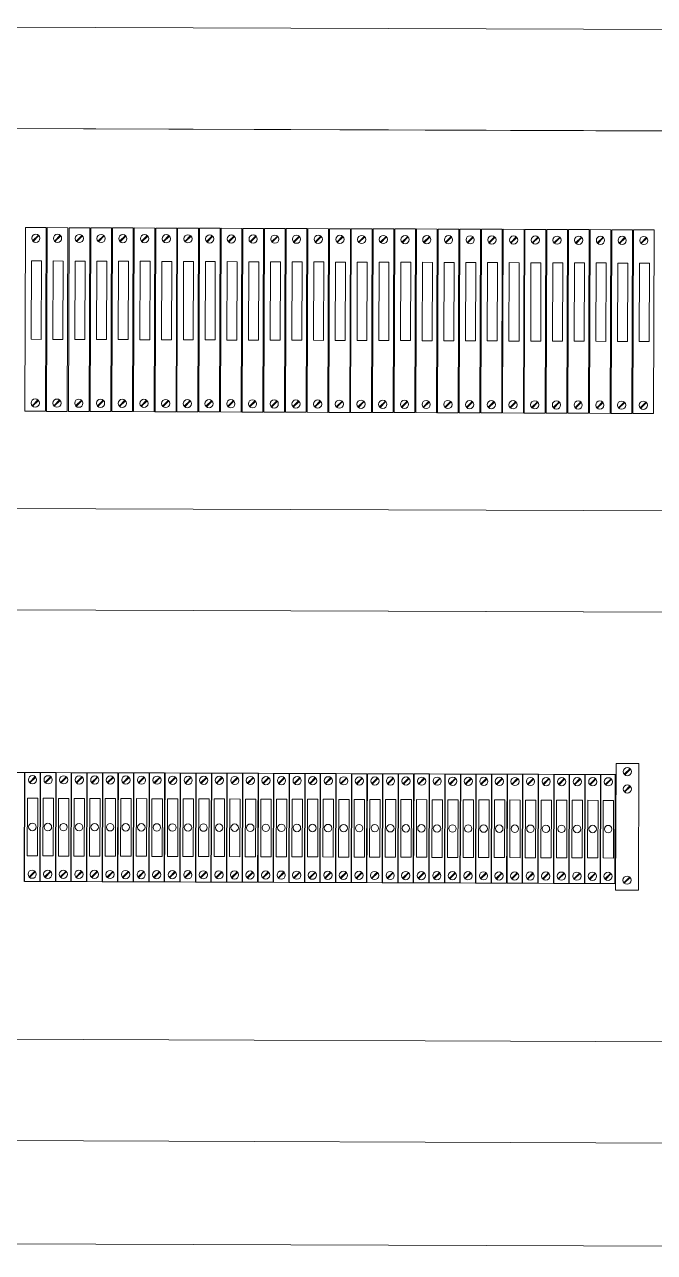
# Model space of a CAD drawing. Header units: millimetres. Extents: x 32721 to 103787, y 57624 to 127312.
# Drawn here: x 33238.3 to 33364, y 61668.3 to 61913.2 of the extents above; entities that cross this region are included whole.
import ezdxf

# ---------------------------------------------------------------- set-up
doc = ezdxf.new("R2010")
doc.units = ezdxf.units.MM
doc.header["$LTSCALE"] = 10
doc.layers.add('1轮廓实线层', color=7, linetype='Continuous', lineweight=18)

msp = doc.modelspace()

# ---------------------------------------------------------------- linework, layer by layer
at = {"layer": '1轮廓实线层'}
for p, q in [((33463.38, 61911.89), (33087.64, 61913.25)), ((33666.04, 61911.16), (33087.65, 61913.25)), ((33463.3, 61891.67), (33087.56, 61893.03)), ((33087.56, 61893.03), (33665.97, 61890.94)), ((33463.03, 61815.86), (33087.29, 61817.22)), ((33665.7, 61815.13), (33087.29, 61817.22)), ((33462.96, 61795.65), (33087.22, 61797)), ((33087.22, 61797), (33665.63, 61794.92)), ((33665.32, 61709.23), (33086.91, 61711.32)), ((33684.96, 61688.95), (33067.12, 61691.18)), ((33042.4, 61670.68), (33709.54, 61668.27))]:
    msp.add_line(p, q, dxfattribs=at)
at = {"layer": '1轮廓实线层', "lineweight": 13}
for p, q in [((33238.51, 61872.74), (33238.38, 61836.1)), ((33242.66, 61872.73), (33238.51, 61872.74)), ((33242.53, 61836.09), (33242.66, 61872.73)), ((33242.84, 61872.73), (33242.71, 61836.08)), ((33246.99, 61872.71), (33242.84, 61872.73)), ((33246.86, 61836.07), (33246.99, 61872.71)), ((33247.21, 61872.71), (33247.08, 61836.07)), ((33251.35, 61872.7), (33247.21, 61872.71)), ((33251.22, 61836.05), (33251.35, 61872.7)), ((33251.54, 61872.7), (33251.41, 61836.05)), ((33255.68, 61872.68), (33251.54, 61872.7)), ((33255.55, 61836.04), (33255.68, 61872.68)), ((33255.87, 61872.68), (33255.74, 61836.04)), ((33260.02, 61872.67), (33255.87, 61872.68)), ((33259.88, 61836.02), (33260.02, 61872.67)), ((33260.2, 61872.66), (33260.07, 61836.02)), ((33264.35, 61872.65), (33260.2, 61872.66)), ((33264.22, 61836.01), (33264.35, 61872.65)), ((33264.53, 61872.65), (33264.4, 61836.01)), ((33268.68, 61872.63), (33264.53, 61872.65)), ((33268.55, 61835.99), (33268.68, 61872.63)), ((33268.87, 61872.63), (33268.73, 61835.99)), ((33273.01, 61872.62), (33268.87, 61872.63)), ((33272.88, 61835.98), (33273.01, 61872.62)), ((33273.2, 61872.62), (33273.07, 61835.98)), ((33277.34, 61872.6), (33273.2, 61872.62)), ((33277.21, 61835.96), (33277.34, 61872.6)), ((33277.53, 61872.6), (33277.4, 61835.96)), ((33281.67, 61872.59), (33277.53, 61872.6)), ((33281.54, 61835.94), (33281.67, 61872.59)), ((33281.86, 61872.59), (33281.73, 61835.94)), ((33286.01, 61872.57), (33281.86, 61872.59)), ((33285.87, 61835.93), (33286.01, 61872.57)), ((33286.19, 61872.57), (33286.06, 61835.93)), ((33290.34, 61872.56), (33286.19, 61872.57)), ((33290.2, 61835.91), (33290.34, 61872.56)), ((33290.52, 61872.55), (33290.39, 61835.91)), ((33294.67, 61872.54), (33290.52, 61872.55)), ((33294.54, 61835.9), (33294.67, 61872.54)), ((33294.86, 61872.54), (33294.72, 61835.9)), ((33299, 61872.52), (33294.86, 61872.54)), ((33298.87, 61835.88), (33299, 61872.52)), ((33299.19, 61872.52), (33299.05, 61835.88)), ((33303.33, 61872.51), (33299.19, 61872.52)), ((33303.2, 61835.87), (33303.33, 61872.51)), ((33303.52, 61872.51), (33303.39, 61835.87)), ((33307.66, 61872.49), (33303.52, 61872.51)), ((33307.53, 61835.85), (33307.66, 61872.49)), ((33307.85, 61872.49), (33307.72, 61835.85)), ((33311.99, 61872.48), (33307.85, 61872.49)), ((33311.86, 61835.84), (33311.99, 61872.48)), ((33312.18, 61872.48), (33312.05, 61835.83)), ((33316.33, 61872.46), (33312.18, 61872.48)), ((33316.19, 61835.82), (33316.33, 61872.46)), ((33316.51, 61872.46), (33316.38, 61835.82)), ((33320.66, 61872.45), (33316.51, 61872.46)), ((33320.53, 61835.8), (33320.66, 61872.45)), ((33320.85, 61872.45), (33320.71, 61835.8)), ((33324.99, 61872.43), (33320.85, 61872.45)), ((33324.86, 61835.79), (33324.99, 61872.43)), ((33325.18, 61872.43), (33325.04, 61835.79)), ((33329.32, 61872.41), (33325.18, 61872.43)), ((33329.19, 61835.77), (33329.32, 61872.41)), ((33329.51, 61872.41), (33329.38, 61835.77)), ((33333.65, 61872.4), (33329.51, 61872.41)), ((33333.52, 61835.76), (33333.65, 61872.4)), ((33333.84, 61872.4), (33333.71, 61835.76)), ((33337.98, 61872.38), (33333.84, 61872.4)), ((33337.85, 61835.74), (33337.98, 61872.38)), ((33338.17, 61872.38), (33338.04, 61835.74)), ((33342.32, 61872.37), (33338.17, 61872.38)), ((33342.18, 61835.73), (33342.32, 61872.37)), ((33342.5, 61872.37), (33342.37, 61835.73)), ((33346.65, 61872.35), (33342.5, 61872.37)), ((33346.52, 61835.71), (33346.65, 61872.35)), ((33346.83, 61872.35), (33346.7, 61835.71)), ((33350.98, 61872.34), (33346.83, 61872.35)), ((33350.85, 61835.69), (33350.98, 61872.34)), ((33351.17, 61872.34), (33351.03, 61835.69)), ((33355.31, 61872.32), (33351.17, 61872.34)), ((33355.18, 61835.68), (33355.31, 61872.32)), ((33355.5, 61872.32), (33355.37, 61835.68)), ((33359.64, 61872.31), (33355.5, 61872.32)), ((33359.51, 61835.66), (33359.64, 61872.31)), ((33359.83, 61872.3), (33359.7, 61835.66)), ((33363.97, 61872.29), (33359.83, 61872.3)), ((33363.84, 61835.65), (33363.97, 61872.29)), ((33239.94, 61870.08), (33241.11, 61871.24)), ((33240.05, 61869.98), (33241.21, 61871.13)), ((33244.28, 61870.06), (33245.44, 61871.22)), ((33244.38, 61869.96), (33245.54, 61871.12)), ((33248.64, 61870.05), (33249.81, 61871.2)), ((33248.74, 61869.94), (33249.91, 61871.1)), ((33252.97, 61870.03), (33254.14, 61871.19)), ((33253.07, 61869.93), (33254.24, 61871.09)), ((33257.3, 61870.02), (33258.47, 61871.17)), ((33257.4, 61869.91), (33258.57, 61871.07)), ((33261.63, 61870), (33262.8, 61871.16)), ((33261.74, 61869.9), (33262.9, 61871.06)), ((33265.97, 61869.98), (33267.13, 61871.14)), ((33266.07, 61869.88), (33267.23, 61871.04)), ((33270.3, 61869.97), (33271.46, 61871.13)), ((33270.4, 61869.87), (33271.56, 61871.02)), ((33274.63, 61869.95), (33275.79, 61871.11)), ((33274.73, 61869.85), (33275.9, 61871.01)), ((33278.96, 61869.94), (33280.13, 61871.09)), ((33279.06, 61869.84), (33280.23, 61870.99)), ((33283.29, 61869.92), (33284.46, 61871.08)), ((33283.39, 61869.82), (33284.56, 61870.98)), ((33287.62, 61869.91), (33288.79, 61871.06)), ((33287.73, 61869.8), (33288.89, 61870.96)), ((33291.96, 61869.89), (33293.12, 61871.05)), ((33292.06, 61869.79), (33293.22, 61870.95)), ((33296.29, 61869.87), (33297.45, 61871.03)), ((33296.39, 61869.77), (33297.55, 61870.93)), ((33300.62, 61869.86), (33301.78, 61871.02)), ((33300.72, 61869.76), (33301.89, 61870.91)), ((33304.95, 61869.84), (33306.12, 61871)), ((33305.05, 61869.74), (33306.22, 61870.9)), ((33309.28, 61869.83), (33310.45, 61870.99)), ((33309.38, 61869.73), (33310.55, 61870.88)), ((33313.61, 61869.81), (33314.78, 61870.97)), ((33313.71, 61869.71), (33314.88, 61870.87)), ((33317.94, 61869.8), (33319.11, 61870.95)), ((33318.05, 61869.69), (33319.21, 61870.85)), ((33322.28, 61869.78), (33323.44, 61870.94)), ((33322.38, 61869.68), (33323.54, 61870.84)), ((33326.61, 61869.77), (33327.77, 61870.92)), ((33326.71, 61869.66), (33327.88, 61870.82)), ((33330.94, 61869.75), (33332.11, 61870.91)), ((33331.04, 61869.65), (33332.21, 61870.8)), ((33335.27, 61869.73), (33336.44, 61870.89)), ((33335.37, 61869.63), (33336.54, 61870.79)), ((33339.6, 61869.72), (33340.77, 61870.88)), ((33339.7, 61869.62), (33340.87, 61870.77)), ((33343.93, 61869.7), (33345.1, 61870.86)), ((33344.04, 61869.6), (33345.2, 61870.76)), ((33348.27, 61869.69), (33349.43, 61870.84)), ((33348.37, 61869.59), (33349.53, 61870.74)), ((33352.6, 61869.67), (33353.76, 61870.83)), ((33352.7, 61869.57), (33353.86, 61870.73)), ((33356.93, 61869.66), (33358.09, 61870.81)), ((33357.03, 61869.55), (33358.2, 61870.71)), ((33361.26, 61869.64), (33362.43, 61870.8)), ((33361.36, 61869.54), (33362.53, 61870.7)), ((33239.83, 61837.21), (33240.99, 61838.36)), ((33239.93, 61837.1), (33241.09, 61838.26)), ((33244.16, 61837.19), (33245.32, 61838.35)), ((33244.26, 61837.09), (33245.42, 61838.25)), ((33248.52, 61837.17), (33249.69, 61838.33)), ((33248.62, 61837.07), (33249.79, 61838.23)), ((33252.85, 61837.16), (33254.02, 61838.32)), ((33252.95, 61837.06), (33254.12, 61838.21)), ((33257.18, 61837.14), (33258.35, 61838.3)), ((33257.29, 61837.04), (33258.45, 61838.2)), ((33261.52, 61837.13), (33262.68, 61838.29)), ((33261.62, 61837.03), (33262.78, 61838.18)), ((33265.85, 61837.11), (33267.01, 61838.27)), ((33265.95, 61837.01), (33267.11, 61838.17)), ((33270.18, 61837.1), (33271.34, 61838.25)), ((33270.28, 61836.99), (33271.45, 61838.15)), ((33274.51, 61837.08), (33275.68, 61838.24)), ((33274.61, 61836.98), (33275.78, 61838.14)), ((33278.84, 61837.07), (33280.01, 61838.22)), ((33278.94, 61836.96), (33280.11, 61838.12)), ((33283.17, 61837.05), (33284.34, 61838.21)), ((33283.27, 61836.95), (33284.44, 61838.1)), ((33287.5, 61837.03), (33288.67, 61838.19)), ((33287.61, 61836.93), (33288.77, 61838.09)), ((33291.84, 61837.02), (33293, 61838.18)), ((33291.94, 61836.92), (33293.1, 61838.07)), ((33296.17, 61837), (33297.33, 61838.16)), ((33296.27, 61836.9), (33297.44, 61838.06)), ((33300.5, 61836.99), (33301.67, 61838.14)), ((33300.6, 61836.88), (33301.77, 61838.04)), ((33304.83, 61836.97), (33306, 61838.13)), ((33304.93, 61836.87), (33306.1, 61838.03)), ((33309.16, 61836.96), (33310.33, 61838.11)), ((33309.26, 61836.85), (33310.43, 61838.01)), ((33313.49, 61836.94), (33314.66, 61838.1)), ((33313.6, 61836.84), (33314.76, 61838)), ((33317.83, 61836.92), (33318.99, 61838.08)), ((33317.93, 61836.82), (33319.09, 61837.98)), ((33322.16, 61836.91), (33323.32, 61838.07)), ((33322.26, 61836.81), (33323.42, 61837.96)), ((33326.49, 61836.89), (33327.65, 61838.05)), ((33326.59, 61836.79), (33327.76, 61837.95)), ((33330.82, 61836.88), (33331.99, 61838.03)), ((33330.92, 61836.78), (33332.09, 61837.93)), ((33335.15, 61836.86), (33336.32, 61838.02)), ((33335.25, 61836.76), (33336.42, 61837.92)), ((33339.48, 61836.85), (33340.65, 61838)), ((33339.59, 61836.74), (33340.75, 61837.9)), ((33343.82, 61836.83), (33344.98, 61837.99)), ((33343.92, 61836.73), (33345.08, 61837.89)), ((33348.15, 61836.81), (33349.31, 61837.97)), ((33348.25, 61836.71), (33349.41, 61837.87)), ((33352.48, 61836.8), (33353.64, 61837.96)), ((33352.58, 61836.7), (33353.75, 61837.85)), ((33356.81, 61836.78), (33357.98, 61837.94)), ((33356.91, 61836.68), (33358.08, 61837.84)), ((33361.14, 61836.77), (33362.31, 61837.93)), ((33361.24, 61836.67), (33362.41, 61837.82)), ((33238.38, 61836.1), (33242.53, 61836.09)), ((33242.71, 61836.08), (33246.86, 61836.07)), ((33247.08, 61836.07), (33251.22, 61836.05)), ((33251.41, 61836.05), (33255.55, 61836.04)), ((33255.74, 61836.04), (33259.88, 61836.02)), ((33260.07, 61836.02), (33264.22, 61836.01)), ((33264.4, 61836.01), (33268.55, 61835.99)), ((33268.73, 61835.99), (33272.88, 61835.98)), ((33273.07, 61835.98), (33277.21, 61835.96)), ((33277.4, 61835.96), (33281.54, 61835.94)), ((33281.73, 61835.94), (33285.87, 61835.93)), ((33286.06, 61835.93), (33290.2, 61835.91)), ((33290.39, 61835.91), (33294.54, 61835.9)), ((33294.72, 61835.9), (33298.87, 61835.88)), ((33299.05, 61835.88), (33303.2, 61835.87)), ((33303.39, 61835.87), (33307.53, 61835.85)), ((33307.72, 61835.85), (33311.86, 61835.84)), ((33312.05, 61835.83), (33316.19, 61835.82)), ((33316.38, 61835.82), (33320.53, 61835.8)), ((33320.71, 61835.8), (33324.86, 61835.79)), ((33325.04, 61835.79), (33329.19, 61835.77)), ((33329.38, 61835.77), (33333.52, 61835.76)), ((33333.71, 61835.76), (33337.85, 61835.74)), ((33338.04, 61835.74), (33342.18, 61835.73)), ((33342.37, 61835.73), (33346.52, 61835.71)), ((33346.7, 61835.71), (33350.85, 61835.69)), ((33351.03, 61835.69), (33355.18, 61835.68)), ((33355.37, 61835.68), (33359.51, 61835.66)), ((33359.7, 61835.66), (33363.84, 61835.65)), ((33235.3, 61764.04), (33238.34, 61764.03)), ((33238.34, 61764.03), (33238.26, 61742.29)), ((33238.33, 61742.29), (33238.41, 61764.03)), ((33238.41, 61764.03), (33241.44, 61764.02)), ((33241.44, 61764.02), (33241.36, 61742.28)), ((33241.44, 61742.28), (33241.51, 61764.02)), ((33241.51, 61764.02), (33244.55, 61764.01)), ((33244.55, 61764.01), (33244.47, 61742.27)), ((33244.54, 61742.27), (33244.62, 61764)), ((33244.62, 61764), (33247.65, 61763.99)), ((33247.65, 61763.99), (33247.57, 61742.26)), ((33247.65, 61742.26), (33247.72, 61763.99)), ((33247.72, 61763.99), (33250.76, 61763.98)), ((33250.76, 61763.98), (33250.68, 61742.25)), ((33250.75, 61742.25), (33250.83, 61763.98)), ((33250.83, 61763.98), (33253.86, 61763.97)), ((33253.86, 61763.97), (33253.78, 61742.24)), ((33253.86, 61742.24), (33253.93, 61763.97)), ((33253.93, 61763.97), (33256.97, 61763.96)), ((33256.97, 61763.96), (33256.89, 61742.23)), ((33256.96, 61742.23), (33257.04, 61763.96)), ((33257.04, 61763.96), (33260.07, 61763.95)), ((33260.07, 61763.95), (33259.99, 61742.22)), ((33260.07, 61742.22), (33260.14, 61763.95)), ((33260.14, 61763.95), (33263.18, 61763.94)), ((33263.18, 61763.94), (33263.1, 61742.21)), ((33263.17, 61742.2), (33263.25, 61763.94)), ((33263.25, 61763.94), (33266.28, 61763.93)), ((33266.28, 61763.93), (33266.2, 61742.19)), ((33266.28, 61742.19), (33266.35, 61763.93)), ((33266.35, 61763.93), (33269.39, 61763.92)), ((33269.39, 61763.92), (33269.31, 61742.18)), ((33269.38, 61742.18), (33269.46, 61763.92)), ((33269.46, 61763.92), (33272.49, 61763.9)), ((33272.49, 61763.9), (33272.41, 61742.17)), ((33272.49, 61742.17), (33272.56, 61763.9)), ((33272.56, 61763.9), (33275.6, 61763.89)), ((33275.6, 61763.89), (33275.52, 61742.16)), ((33275.59, 61742.16), (33275.67, 61763.89)), ((33275.67, 61763.89), (33278.7, 61763.88)), ((33278.7, 61763.88), (33278.62, 61742.15)), ((33278.7, 61742.15), (33278.77, 61763.88)), ((33278.77, 61763.88), (33281.81, 61763.87)), ((33281.81, 61763.87), (33281.73, 61742.14)), ((33281.8, 61742.14), (33281.88, 61763.87)), ((33281.88, 61763.87), (33284.91, 61763.86)), ((33284.91, 61763.86), (33284.83, 61742.13)), ((33284.91, 61742.13), (33284.98, 61763.86)), ((33284.98, 61763.86), (33288.02, 61763.85)), ((33288.02, 61763.85), (33287.94, 61742.12)), ((33288.01, 61742.12), (33288.09, 61763.85)), ((33288.09, 61763.85), (33291.12, 61763.84)), ((33356.24, 61740.55), (33356.34, 61765.82)), ((33356.34, 61765.82), (33360.88, 61765.81)), ((33357.97, 61763.66), (33359.14, 61764.82)), ((33358.07, 61763.56), (33359.24, 61764.72)), ((33360.88, 61765.81), (33360.79, 61740.54)), ((33239.29, 61762.05), (33240.45, 61763.21)), ((33239.39, 61761.95), (33240.55, 61763.11)), ((33242.39, 61762.04), (33243.56, 61763.2)), ((33242.49, 61761.94), (33243.66, 61763.1)), ((33245.5, 61762.03), (33246.66, 61763.19)), ((33245.6, 61761.93), (33246.76, 61763.09)), ((33248.6, 61762.02), (33249.77, 61763.18)), ((33248.7, 61761.92), (33249.87, 61763.07)), ((33251.71, 61762.01), (33252.87, 61763.16)), ((33251.81, 61761.91), (33252.97, 61763.06)), ((33254.81, 61762), (33255.98, 61763.15)), ((33254.91, 61761.89), (33256.08, 61763.05)), ((33257.92, 61761.99), (33259.08, 61763.14)), ((33258.02, 61761.88), (33259.18, 61763.04)), ((33261.02, 61761.97), (33262.19, 61763.13)), ((33261.12, 61761.87), (33262.29, 61763.03)), ((33264.13, 61761.96), (33265.29, 61763.12)), ((33264.23, 61761.86), (33265.39, 61763.02)), ((33267.23, 61761.95), (33268.4, 61763.11)), ((33267.33, 61761.85), (33268.5, 61763.01)), ((33270.34, 61761.94), (33271.5, 61763.1)), ((33270.44, 61761.84), (33271.6, 61763)), ((33273.44, 61761.93), (33274.61, 61763.09)), ((33273.54, 61761.83), (33274.71, 61762.98)), ((33276.55, 61761.92), (33277.71, 61763.08)), ((33276.65, 61761.82), (33277.81, 61762.97)), ((33279.65, 61761.91), (33280.82, 61763.06)), ((33279.75, 61761.8), (33280.92, 61762.96)), ((33282.76, 61761.9), (33283.92, 61763.05)), ((33282.86, 61761.79), (33284.02, 61762.95)), ((33285.86, 61761.88), (33287.03, 61763.04)), ((33285.96, 61761.78), (33287.13, 61762.94)), ((33288.97, 61761.87), (33290.13, 61763.03)), ((33289.07, 61761.77), (33290.23, 61762.93)), ((33291.12, 61763.84), (33291.04, 61742.1)), ((33291.12, 61742.1), (33291.19, 61763.84)), ((33291.19, 61763.84), (33294.23, 61763.83)), ((33292.07, 61761.86), (33293.24, 61763.02)), ((33292.17, 61761.76), (33293.34, 61762.92)), ((33294.23, 61763.83), (33294.15, 61742.09)), ((33294.22, 61742.09), (33294.3, 61763.83)), ((33294.22, 61742.09), (33294.3, 61763.83)), ((33294.3, 61763.83), (33297.33, 61763.81)), ((33295.18, 61761.85), (33296.34, 61763.01)), ((33295.28, 61761.75), (33296.44, 61762.91)), ((33297.33, 61763.81), (33297.25, 61742.08)), ((33297.33, 61742.08), (33297.4, 61763.81)), ((33297.4, 61763.81), (33300.44, 61763.8)), ((33298.28, 61761.84), (33299.45, 61763)), ((33298.38, 61761.74), (33299.55, 61762.89)), ((33300.44, 61763.8), (33300.36, 61742.07)), ((33300.43, 61742.07), (33300.51, 61763.8)), ((33300.51, 61763.8), (33303.54, 61763.79)), ((33301.39, 61761.83), (33302.55, 61762.99)), ((33301.49, 61761.73), (33302.65, 61762.88)), ((33303.54, 61763.79), (33303.46, 61742.06)), ((33303.54, 61742.06), (33303.61, 61763.79)), ((33303.61, 61763.79), (33306.65, 61763.78)), ((33304.49, 61761.82), (33305.66, 61762.97)), ((33304.59, 61761.71), (33305.76, 61762.87)), ((33306.65, 61763.78), (33306.57, 61742.05)), ((33306.64, 61742.05), (33306.72, 61763.78)), ((33306.72, 61763.78), (33309.75, 61763.77)), ((33307.6, 61761.81), (33308.76, 61762.96)), ((33307.7, 61761.7), (33308.86, 61762.86)), ((33309.75, 61763.77), (33309.67, 61742.04)), ((33309.75, 61742.04), (33309.82, 61763.77)), ((33309.82, 61763.77), (33312.86, 61763.76)), ((33310.7, 61761.79), (33311.87, 61762.95)), ((33310.8, 61761.69), (33311.97, 61762.85)), ((33312.86, 61763.76), (33312.78, 61742.03)), ((33312.85, 61742.03), (33312.93, 61763.76)), ((33312.93, 61763.76), (33315.96, 61763.75)), ((33313.81, 61761.78), (33314.97, 61762.94)), ((33313.91, 61761.68), (33315.07, 61762.84)), ((33315.96, 61763.75), (33315.88, 61742.01)), ((33315.96, 61742.01), (33316.03, 61763.75)), ((33316.03, 61763.75), (33319.07, 61763.74)), ((33316.91, 61761.77), (33318.08, 61762.93)), ((33317.01, 61761.67), (33318.18, 61762.83)), ((33319.07, 61763.74), (33318.99, 61742)), ((33319.06, 61742), (33319.14, 61763.74)), ((33319.14, 61763.74), (33322.17, 61763.72)), ((33320.02, 61761.76), (33321.18, 61762.92)), ((33320.12, 61761.66), (33321.28, 61762.82)), ((33322.17, 61763.72), (33322.09, 61741.99)), ((33322.17, 61741.99), (33322.24, 61763.72)), ((33322.24, 61763.72), (33325.28, 61763.71)), ((33323.12, 61761.75), (33324.29, 61762.91)), ((33323.22, 61761.65), (33324.39, 61762.8)), ((33325.28, 61763.71), (33325.2, 61741.98)), ((33325.27, 61741.98), (33325.35, 61763.71)), ((33325.35, 61763.71), (33328.38, 61763.7)), ((33326.23, 61761.74), (33327.39, 61762.9)), ((33326.33, 61761.64), (33327.49, 61762.79)), ((33328.38, 61763.7), (33328.3, 61741.97)), ((33328.38, 61741.97), (33328.45, 61763.7)), ((33328.45, 61763.7), (33331.49, 61763.69)), ((33329.33, 61761.73), (33330.5, 61762.88)), ((33329.43, 61761.63), (33330.6, 61762.78)), ((33331.49, 61763.69), (33331.41, 61741.96)), ((33331.48, 61741.96), (33331.56, 61763.69)), ((33331.56, 61763.69), (33334.59, 61763.68)), ((33332.44, 61761.72), (33333.6, 61762.87)), ((33332.54, 61761.61), (33333.7, 61762.77)), ((33334.59, 61763.68), (33334.51, 61741.95)), ((33334.59, 61741.95), (33334.66, 61763.68)), ((33334.66, 61763.68), (33337.7, 61763.67)), ((33335.54, 61761.7), (33336.71, 61762.86)), ((33335.64, 61761.6), (33336.81, 61762.76)), ((33337.7, 61763.67), (33337.62, 61741.94)), ((33337.69, 61741.94), (33337.77, 61763.67)), ((33337.77, 61763.67), (33340.8, 61763.66)), ((33338.65, 61761.69), (33339.81, 61762.85)), ((33338.75, 61761.59), (33339.91, 61762.75)), ((33340.8, 61763.66), (33340.72, 61741.93)), ((33340.8, 61741.92), (33340.87, 61763.66)), ((33340.87, 61763.66), (33343.91, 61763.65)), ((33341.75, 61761.68), (33342.92, 61762.84)), ((33341.85, 61761.58), (33343.02, 61762.74)), ((33343.91, 61763.65), (33343.83, 61741.91)), ((33343.9, 61741.91), (33343.98, 61763.65)), ((33343.98, 61763.65), (33347.01, 61763.64)), ((33344.86, 61761.67), (33346.02, 61762.83)), ((33344.96, 61761.57), (33346.12, 61762.73)), ((33347.01, 61763.64), (33346.93, 61741.9)), ((33347.01, 61741.9), (33347.08, 61763.63)), ((33347.08, 61763.63), (33350.12, 61763.62)), ((33347.96, 61761.66), (33349.13, 61762.82)), ((33348.06, 61761.56), (33349.23, 61762.72)), ((33350.12, 61763.62), (33350.04, 61741.89)), ((33350.11, 61741.89), (33350.19, 61763.62)), ((33350.19, 61763.62), (33353.22, 61763.61)), ((33351.07, 61761.65), (33352.23, 61762.81)), ((33351.17, 61761.55), (33352.33, 61762.7)), ((33353.22, 61763.61), (33353.14, 61741.88)), ((33353.22, 61741.88), (33353.29, 61763.61)), ((33353.29, 61763.61), (33356.33, 61763.6)), ((33354.17, 61761.64), (33355.34, 61762.79)), ((33354.27, 61761.54), (33355.44, 61762.69)), ((33356.08, 61741.87), (33356.16, 61763.6)), ((33356.33, 61763.6), (33356.25, 61741.87)), ((33357.96, 61760.19), (33359.12, 61761.34)), ((33358.06, 61760.09), (33359.22, 61761.24)), ((33239.22, 61743.2), (33240.39, 61744.36)), ((33239.32, 61743.1), (33240.49, 61744.26)), ((33242.32, 61743.19), (33243.49, 61744.35)), ((33242.43, 61743.09), (33243.59, 61744.25)), ((33245.43, 61743.18), (33246.6, 61744.34)), ((33248.53, 61743.17), (33249.7, 61744.33)), ((33251.64, 61743.16), (33252.81, 61744.32)), ((33254.74, 61743.15), (33255.91, 61744.3)), ((33257.85, 61743.14), (33259.02, 61744.29)), ((33260.95, 61743.12), (33262.12, 61744.28)), ((33264.06, 61743.11), (33265.23, 61744.27)), ((33267.16, 61743.1), (33268.33, 61744.26)), ((33270.27, 61743.09), (33271.44, 61744.25)), ((33241.36, 61742.28), (33238.33, 61742.29)), ((33244.47, 61742.27), (33241.44, 61742.28)), ((33247.57, 61742.26), (33244.54, 61742.27)), ((33245.53, 61743.08), (33246.7, 61744.24)), ((33250.68, 61742.25), (33247.65, 61742.26)), ((33248.64, 61743.07), (33249.8, 61744.22)), ((33253.78, 61742.24), (33250.75, 61742.25)), ((33251.74, 61743.06), (33252.91, 61744.21)), ((33256.89, 61742.23), (33253.86, 61742.24)), ((33254.85, 61743.04), (33256.01, 61744.2)), ((33259.99, 61742.22), (33256.96, 61742.23)), ((33257.95, 61743.03), (33259.12, 61744.19)), ((33263.1, 61742.21), (33260.07, 61742.22)), ((33261.06, 61743.02), (33262.22, 61744.18)), ((33266.2, 61742.19), (33263.17, 61742.2)), ((33264.16, 61743.01), (33265.33, 61744.17)), ((33269.31, 61742.18), (33266.28, 61742.19)), ((33267.27, 61743), (33268.43, 61744.16)), ((33272.41, 61742.17), (33269.38, 61742.18)), ((33270.37, 61742.99), (33271.54, 61744.15)), ((33275.52, 61742.16), (33272.49, 61742.17)), ((33273.37, 61743.08), (33274.54, 61744.24)), ((33273.48, 61742.98), (33274.64, 61744.13)), ((33278.62, 61742.15), (33275.59, 61742.16)), ((33276.48, 61743.07), (33277.65, 61744.23)), ((33276.58, 61742.97), (33277.75, 61744.12)), ((33281.73, 61742.14), (33278.7, 61742.15)), ((33279.58, 61743.06), (33280.75, 61744.21)), ((33279.69, 61742.96), (33280.85, 61744.11)), ((33284.83, 61742.13), (33281.8, 61742.14)), ((33282.69, 61743.05), (33283.86, 61744.2)), ((33282.79, 61742.94), (33283.96, 61744.1)), ((33287.94, 61742.12), (33284.91, 61742.13)), ((33285.79, 61743.03), (33286.96, 61744.19)), ((33285.9, 61742.93), (33287.06, 61744.09)), ((33291.04, 61742.1), (33288.01, 61742.12)), ((33288.9, 61743.02), (33290.07, 61744.18)), ((33289, 61742.92), (33290.17, 61744.08)), ((33294.15, 61742.09), (33291.12, 61742.1)), ((33292, 61743.01), (33293.17, 61744.17)), ((33292.11, 61742.91), (33293.27, 61744.07)), ((33297.25, 61742.08), (33294.22, 61742.09)), ((33295.11, 61743), (33296.28, 61744.16)), ((33295.21, 61742.9), (33296.38, 61744.06)), ((33300.36, 61742.07), (33297.33, 61742.08)), ((33298.21, 61742.99), (33299.38, 61744.15)), ((33298.32, 61742.89), (33299.48, 61744.05)), ((33303.46, 61742.06), (33300.43, 61742.07)), ((33301.32, 61742.98), (33302.49, 61744.14)), ((33301.42, 61742.88), (33302.59, 61744.03)), ((33306.57, 61742.05), (33303.54, 61742.06)), ((33304.42, 61742.97), (33305.59, 61744.13)), ((33304.53, 61742.87), (33305.69, 61744.02)), ((33309.67, 61742.04), (33306.64, 61742.05)), ((33307.53, 61742.96), (33308.7, 61744.11)), ((33307.63, 61742.85), (33308.8, 61744.01)), ((33312.78, 61742.03), (33309.75, 61742.04)), ((33310.63, 61742.95), (33311.8, 61744.1)), ((33310.74, 61742.84), (33311.9, 61744)), ((33315.88, 61742.01), (33312.85, 61742.03)), ((33313.74, 61742.93), (33314.91, 61744.09)), ((33313.84, 61742.83), (33315.01, 61743.99)), ((33318.99, 61742), (33315.96, 61742.01)), ((33316.84, 61742.92), (33318.01, 61744.08)), ((33316.95, 61742.82), (33318.11, 61743.98)), ((33322.09, 61741.99), (33319.06, 61742)), ((33319.95, 61742.91), (33321.12, 61744.07)), ((33320.05, 61742.81), (33321.22, 61743.97)), ((33325.2, 61741.98), (33322.17, 61741.99)), ((33323.05, 61742.9), (33324.22, 61744.06)), ((33323.16, 61742.8), (33324.32, 61743.96)), ((33328.3, 61741.97), (33325.27, 61741.98)), ((33326.16, 61742.89), (33327.33, 61744.05)), ((33326.26, 61742.79), (33327.43, 61743.94)), ((33331.41, 61741.96), (33328.38, 61741.97)), ((33329.26, 61742.88), (33330.43, 61744.04)), ((33329.37, 61742.78), (33330.53, 61743.93)), ((33334.51, 61741.95), (33331.48, 61741.96)), ((33332.37, 61742.87), (33333.54, 61744.02)), ((33332.47, 61742.76), (33333.64, 61743.92)), ((33337.62, 61741.94), (33334.59, 61741.95)), ((33335.47, 61742.86), (33336.64, 61744.01)), ((33335.58, 61742.75), (33336.74, 61743.91)), ((33340.72, 61741.93), (33337.69, 61741.94)), ((33338.58, 61742.84), (33339.75, 61744)), ((33338.68, 61742.74), (33339.85, 61743.9)), ((33343.83, 61741.91), (33340.8, 61741.92)), ((33341.68, 61742.83), (33342.85, 61743.99)), ((33341.79, 61742.73), (33342.95, 61743.89)), ((33346.93, 61741.9), (33343.9, 61741.91)), ((33344.79, 61742.82), (33345.96, 61743.98)), ((33344.89, 61742.72), (33346.06, 61743.88)), ((33350.04, 61741.89), (33347.01, 61741.9)), ((33347.89, 61742.81), (33349.06, 61743.97)), ((33348, 61742.71), (33349.16, 61743.87)), ((33353.14, 61741.88), (33350.11, 61741.89)), ((33351, 61742.8), (33352.17, 61743.96)), ((33351.1, 61742.7), (33352.27, 61743.85)), ((33356.25, 61741.87), (33353.22, 61741.88)), ((33354.1, 61742.79), (33355.27, 61743.95)), ((33354.21, 61742.69), (33355.37, 61743.84)), ((33357.89, 61742.02), (33359.06, 61743.18)), ((33357.99, 61741.92), (33359.16, 61743.08)), ((33360.79, 61740.54), (33356.24, 61740.55))]:
    msp.add_line(p, q, dxfattribs=at)
for points in [[(33239.71, 61866.09), (33241.7, 61866.08), (33241.65, 61850.44), (33239.65, 61850.45)], [(33244.04, 61866.08), (33246.04, 61866.07), (33245.98, 61850.43), (33243.99, 61850.44)], [(33248.41, 61866.06), (33250.4, 61866.05), (33250.34, 61850.41), (33248.35, 61850.42)], [(33252.74, 61866.04), (33254.73, 61866.04), (33254.68, 61850.4), (33252.68, 61850.4)], [(33257.07, 61866.03), (33259.06, 61866.02), (33259.01, 61850.38), (33257.01, 61850.39)], [(33261.4, 61866.01), (33263.4, 61866.01), (33263.34, 61850.37), (33261.34, 61850.37)], [(33265.73, 61866), (33267.73, 61865.99), (33267.67, 61850.35), (33265.68, 61850.36)], [(33270.06, 61865.98), (33272.06, 61865.98), (33272, 61850.33), (33270.01, 61850.34)], [(33274.4, 61865.97), (33276.39, 61865.96), (33276.33, 61850.32), (33274.34, 61850.33)], [(33278.73, 61865.95), (33280.72, 61865.94), (33280.66, 61850.3), (33278.67, 61850.31)], [(33283.06, 61865.94), (33285.05, 61865.93), (33285, 61850.29), (33283, 61850.3)], [(33287.39, 61865.92), (33289.38, 61865.91), (33289.33, 61850.27), (33287.33, 61850.28)], [(33291.72, 61865.9), (33293.72, 61865.9), (33293.66, 61850.26), (33291.67, 61850.26)], [(33296.05, 61865.89), (33298.05, 61865.88), (33297.99, 61850.24), (33296, 61850.25)], [(33300.39, 61865.87), (33302.38, 61865.87), (33302.32, 61850.23), (33300.33, 61850.23)], [(33304.72, 61865.86), (33306.71, 61865.85), (33306.65, 61850.21), (33304.66, 61850.22)], [(33309.05, 61865.84), (33311.04, 61865.83), (33310.99, 61850.19), (33308.99, 61850.2)], [(33313.38, 61865.83), (33315.37, 61865.82), (33315.32, 61850.18), (33313.32, 61850.19)], [(33317.71, 61865.81), (33319.71, 61865.8), (33319.65, 61850.16), (33317.66, 61850.17)], [(33322.04, 61865.79), (33324.04, 61865.79), (33323.98, 61850.15), (33321.99, 61850.15)], [(33326.38, 61865.78), (33328.37, 61865.77), (33328.31, 61850.13), (33326.32, 61850.14)], [(33330.71, 61865.76), (33332.7, 61865.76), (33332.64, 61850.12), (33330.65, 61850.12)], [(33335.04, 61865.75), (33337.03, 61865.74), (33336.98, 61850.1), (33334.98, 61850.11)], [(33339.37, 61865.73), (33341.36, 61865.72), (33341.31, 61850.08), (33339.31, 61850.09)], [(33343.7, 61865.72), (33345.7, 61865.71), (33345.64, 61850.07), (33343.64, 61850.08)], [(33348.03, 61865.7), (33350.03, 61865.69), (33349.97, 61850.05), (33347.98, 61850.06)], [(33352.36, 61865.69), (33354.36, 61865.68), (33354.3, 61850.04), (33352.31, 61850.05)], [(33356.7, 61865.67), (33358.69, 61865.66), (33358.63, 61850.02), (33356.64, 61850.03)], [(33361.03, 61865.65), (33363.02, 61865.65), (33362.96, 61850.01), (33360.97, 61850.01)], [(33238.91, 61758.89), (33240.98, 61758.88), (33240.94, 61747.38), (33238.87, 61747.38)], [(33242.02, 61758.87), (33244.08, 61758.87), (33244.04, 61747.37), (33241.98, 61747.37)], [(33245.12, 61758.86), (33247.19, 61758.86), (33247.15, 61747.35), (33245.08, 61747.36)], [(33248.23, 61758.85), (33250.29, 61758.84), (33250.25, 61747.34), (33248.19, 61747.35)], [(33251.33, 61758.84), (33253.4, 61758.83), (33253.36, 61747.33), (33251.29, 61747.34)], [(33254.44, 61758.83), (33256.5, 61758.82), (33256.46, 61747.32), (33254.4, 61747.33)], [(33257.54, 61758.82), (33259.61, 61758.81), (33259.57, 61747.31), (33257.5, 61747.32)], [(33260.65, 61758.81), (33262.71, 61758.8), (33262.67, 61747.3), (33260.61, 61747.31)], [(33263.75, 61758.8), (33265.82, 61758.79), (33265.77, 61747.29), (33263.71, 61747.29)], [(33266.86, 61758.78), (33268.92, 61758.78), (33268.88, 61747.28), (33266.82, 61747.28)], [(33269.96, 61758.77), (33272.03, 61758.77), (33271.98, 61747.26), (33269.92, 61747.27)], [(33273.07, 61758.76), (33275.13, 61758.75), (33275.09, 61747.25), (33273.03, 61747.26)], [(33276.17, 61758.75), (33278.24, 61758.74), (33278.19, 61747.24), (33276.13, 61747.25)], [(33279.28, 61758.74), (33281.34, 61758.73), (33281.3, 61747.23), (33279.24, 61747.24)], [(33282.38, 61758.73), (33284.45, 61758.72), (33284.4, 61747.22), (33282.34, 61747.23)], [(33285.49, 61758.72), (33287.55, 61758.71), (33287.51, 61747.21), (33285.45, 61747.22)], [(33288.59, 61758.71), (33290.66, 61758.7), (33290.61, 61747.2), (33288.55, 61747.2)], [(33291.7, 61758.69), (33293.76, 61758.69), (33293.72, 61747.19), (33291.66, 61747.19)], [(33294.8, 61758.68), (33296.87, 61758.68), (33296.82, 61747.17), (33294.76, 61747.18)], [(33297.91, 61758.67), (33299.97, 61758.67), (33299.93, 61747.16), (33297.87, 61747.17)], [(33301.01, 61758.66), (33303.08, 61758.65), (33303.03, 61747.15), (33300.97, 61747.16)], [(33304.12, 61758.65), (33306.18, 61758.64), (33306.14, 61747.14), (33304.08, 61747.15)], [(33307.22, 61758.64), (33309.29, 61758.63), (33309.24, 61747.13), (33307.18, 61747.14)], [(33310.33, 61758.63), (33312.39, 61758.62), (33312.35, 61747.12), (33310.29, 61747.13)], [(33313.43, 61758.62), (33315.5, 61758.61), (33315.45, 61747.11), (33313.39, 61747.11)], [(33316.54, 61758.61), (33318.6, 61758.6), (33318.56, 61747.1), (33316.5, 61747.1)], [(33319.64, 61758.59), (33321.71, 61758.59), (33321.66, 61747.08), (33319.6, 61747.09)], [(33322.75, 61758.58), (33324.81, 61758.58), (33324.77, 61747.07), (33322.71, 61747.08)], [(33325.85, 61758.57), (33327.92, 61758.56), (33327.87, 61747.06), (33325.81, 61747.07)], [(33328.96, 61758.56), (33331.02, 61758.55), (33330.98, 61747.05), (33328.92, 61747.06)], [(33332.06, 61758.55), (33334.13, 61758.54), (33334.08, 61747.04), (33332.02, 61747.05)], [(33335.17, 61758.54), (33337.23, 61758.53), (33337.19, 61747.03), (33335.13, 61747.04)], [(33338.27, 61758.53), (33340.34, 61758.52), (33340.29, 61747.02), (33338.23, 61747.02)], [(33341.38, 61758.52), (33343.44, 61758.51), (33343.4, 61747.01), (33341.34, 61747.01)], [(33344.48, 61758.5), (33346.55, 61758.5), (33346.5, 61747), (33344.44, 61747)], [(33347.59, 61758.49), (33349.65, 61758.49), (33349.61, 61746.98), (33347.55, 61746.99)], [(33350.69, 61758.48), (33352.76, 61758.47), (33352.71, 61746.97), (33350.65, 61746.98)], [(33353.8, 61758.47), (33355.86, 61758.46), (33355.82, 61746.96), (33353.76, 61746.97)]]:
    msp.add_lwpolyline(points, close=True, dxfattribs=at)
for centre, radius in [((33240.58, 61870.61), 0.821), ((33244.91, 61870.59), 0.821), ((33249.27, 61870.57), 0.821), ((33253.6, 61870.56), 0.821), ((33257.94, 61870.54), 0.821), ((33262.27, 61870.53), 0.821), ((33266.6, 61870.51), 0.821), ((33270.93, 61870.5), 0.821), ((33275.26, 61870.48), 0.821), ((33279.59, 61870.47), 0.821), ((33283.93, 61870.45), 0.821), ((33288.26, 61870.43), 0.821), ((33292.59, 61870.42), 0.821), ((33296.92, 61870.4), 0.821), ((33301.25, 61870.39), 0.821), ((33305.58, 61870.37), 0.821), ((33309.91, 61870.36), 0.821), ((33314.25, 61870.34), 0.821), ((33318.58, 61870.32), 0.821), ((33322.91, 61870.31), 0.821), ((33327.24, 61870.29), 0.821), ((33331.57, 61870.28), 0.821), ((33335.9, 61870.26), 0.821), ((33340.24, 61870.25), 0.821), ((33344.57, 61870.23), 0.821), ((33348.9, 61870.22), 0.821), ((33353.23, 61870.2), 0.821), ((33357.56, 61870.18), 0.821), ((33361.89, 61870.17), 0.821), ((33240.46, 61837.73), 0.821), ((33244.79, 61837.72), 0.821), ((33249.15, 61837.7), 0.821), ((33253.49, 61837.69), 0.821), ((33257.82, 61837.67), 0.821), ((33262.15, 61837.66), 0.821), ((33266.48, 61837.64), 0.821), ((33270.81, 61837.62), 0.821), ((33275.14, 61837.61), 0.821), ((33279.48, 61837.59), 0.821), ((33283.81, 61837.58), 0.821), ((33288.14, 61837.56), 0.821), ((33292.47, 61837.55), 0.821), ((33296.8, 61837.53), 0.821), ((33301.13, 61837.51), 0.821), ((33305.46, 61837.5), 0.821), ((33309.8, 61837.48), 0.821), ((33314.13, 61837.47), 0.821), ((33318.46, 61837.45), 0.821), ((33322.79, 61837.44), 0.821), ((33327.12, 61837.42), 0.821), ((33331.45, 61837.41), 0.821), ((33335.79, 61837.39), 0.821), ((33340.12, 61837.37), 0.821), ((33344.45, 61837.36), 0.821), ((33348.78, 61837.34), 0.821), ((33353.11, 61837.33), 0.821), ((33357.44, 61837.31), 0.821), ((33361.78, 61837.3), 0.821), ((33358.6, 61764.19), 0.821), ((33239.92, 61762.58), 0.821), ((33243.03, 61762.57), 0.821), ((33246.13, 61762.56), 0.821), ((33249.24, 61762.55), 0.821), ((33252.34, 61762.54), 0.821), ((33255.45, 61762.52), 0.821), ((33258.55, 61762.51), 0.821), ((33261.66, 61762.5), 0.821), ((33264.76, 61762.49), 0.821), ((33267.87, 61762.48), 0.821), ((33270.97, 61762.47), 0.821), ((33274.08, 61762.46), 0.821), ((33277.18, 61762.45), 0.821), ((33280.29, 61762.43), 0.821), ((33283.39, 61762.42), 0.821), ((33286.5, 61762.41), 0.821), ((33289.6, 61762.4), 0.821), ((33292.71, 61762.39), 0.821), ((33295.81, 61762.38), 0.821), ((33298.92, 61762.37), 0.821), ((33302.02, 61762.36), 0.821), ((33305.13, 61762.34), 0.821), ((33308.23, 61762.33), 0.821), ((33311.34, 61762.32), 0.821), ((33314.44, 61762.31), 0.821), ((33317.55, 61762.3), 0.821), ((33320.65, 61762.29), 0.821), ((33323.76, 61762.28), 0.821), ((33326.86, 61762.27), 0.821), ((33329.97, 61762.25), 0.821), ((33333.07, 61762.24), 0.821), ((33336.18, 61762.23), 0.821), ((33339.28, 61762.22), 0.821), ((33342.39, 61762.21), 0.821), ((33345.49, 61762.2), 0.821), ((33348.6, 61762.19), 0.821), ((33351.7, 61762.18), 0.821), ((33354.81, 61762.17), 0.821), ((33358.59, 61760.72), 0.821), ((33239.89, 61753.16), 0.742), ((33242.99, 61753.14), 0.742), ((33246.1, 61753.13), 0.742), ((33249.2, 61753.12), 0.742), ((33252.31, 61753.11), 0.742), ((33255.41, 61753.1), 0.742), ((33258.52, 61753.09), 0.742), ((33261.62, 61753.08), 0.742), ((33264.73, 61753.07), 0.742), ((33267.83, 61753.05), 0.742), ((33270.94, 61753.04), 0.742), ((33274.04, 61753.03), 0.742), ((33277.15, 61753.02), 0.742), ((33280.25, 61753.01), 0.742), ((33283.36, 61753), 0.742), ((33286.46, 61752.99), 0.742), ((33289.57, 61752.98), 0.742), ((33292.67, 61752.96), 0.742), ((33295.78, 61752.95), 0.742), ((33298.88, 61752.94), 0.742), ((33301.99, 61752.93), 0.742), ((33305.09, 61752.92), 0.742), ((33308.2, 61752.91), 0.742), ((33311.3, 61752.9), 0.742), ((33314.41, 61752.89), 0.742), ((33317.51, 61752.88), 0.742), ((33320.62, 61752.86), 0.742), ((33323.72, 61752.85), 0.742), ((33326.83, 61752.84), 0.742), ((33329.93, 61752.83), 0.742), ((33333.04, 61752.82), 0.742), ((33336.14, 61752.81), 0.742), ((33339.25, 61752.8), 0.742), ((33342.35, 61752.79), 0.742), ((33345.46, 61752.77), 0.742), ((33348.56, 61752.76), 0.742), ((33351.67, 61752.75), 0.742), ((33354.77, 61752.74), 0.742), ((33239.85, 61743.73), 0.821), ((33242.96, 61743.72), 0.821), ((33246.06, 61743.71), 0.821), ((33249.17, 61743.7), 0.821), ((33252.27, 61743.69), 0.821), ((33255.38, 61743.67), 0.821), ((33258.48, 61743.66), 0.821), ((33261.59, 61743.65), 0.821), ((33264.69, 61743.64), 0.821), ((33267.8, 61743.63), 0.821), ((33270.9, 61743.62), 0.821), ((33274.01, 61743.61), 0.821), ((33277.11, 61743.6), 0.821), ((33280.22, 61743.59), 0.821), ((33283.32, 61743.57), 0.821), ((33286.43, 61743.56), 0.821), ((33289.53, 61743.55), 0.821), ((33292.64, 61743.54), 0.821), ((33295.74, 61743.53), 0.821), ((33298.85, 61743.52), 0.821), ((33301.95, 61743.51), 0.821), ((33305.06, 61743.5), 0.821), ((33308.16, 61743.48), 0.821), ((33311.27, 61743.47), 0.821), ((33314.37, 61743.46), 0.821), ((33317.48, 61743.45), 0.821), ((33320.58, 61743.44), 0.821), ((33323.69, 61743.43), 0.821), ((33326.79, 61743.42), 0.821), ((33329.9, 61743.41), 0.821), ((33333, 61743.39), 0.821), ((33336.11, 61743.38), 0.821), ((33339.21, 61743.37), 0.821), ((33342.32, 61743.36), 0.821), ((33345.42, 61743.35), 0.821), ((33348.53, 61743.34), 0.821), ((33351.63, 61743.33), 0.821), ((33354.74, 61743.32), 0.821), ((33358.53, 61742.55), 0.821)]:
    msp.add_circle(centre, radius, dxfattribs=at)

doc.saveas('drawing.dxf')
